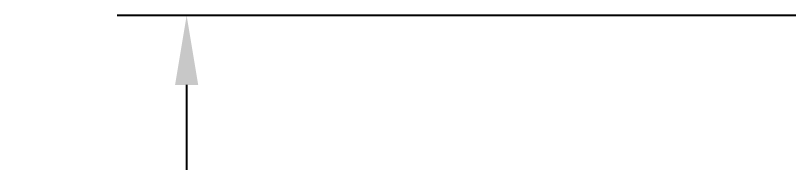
# Model space of a CAD drawing. Header units: inches. Extents: x -1574 to 492, y -294 to 234.
# Drawn here: x 196.99 to 217, y 58.92 to 62.73 of the extents above; entities that cross this region are included whole.
import ezdxf

# ---------------------------------------------------------------- set-up
doc = ezdxf.new("R2010")
doc.units = ezdxf.units.IN
doc.header["$MEASUREMENT"] = 0
doc.layers.add('DIMS', color=171, linetype='Continuous')
doc.styles.get("Standard").update_dxf_attribs({"font": 'ARIAL.TTF'})
doc.dimstyles.get("Standard").update_dxf_attribs({"dimtxt": 0.18, "dimasz": 0.18, "dimexe": 0.18, "dimexo": 0.0625, "dimgap": 0.09, "dimtad": 0, "dimtih": 1, "dimtoh": 1, "dimdec": 4, "dimzin": 0, "dimdsep": 46, "dimtxsty": 'Standard', "dimcen": 0.09, "dimadec": 0, "dimazin": 0, "dimtfac": 1, "dimtdec": 4, "dimtofl": 0, "dimtmove": 0, "dimatfit": 3, "dimfxl": 0, "dimtolj": 1, "dimtzin": 0, "dimarcsym": 0})

# ---------------------------------------------------------------- blocks, each defined once
blk = doc.blocks.new('*D123')
at = {"layer": 'Defpoints', "color": 0}
for p in [(220.953, 62.729), (201.417, 2.729), (217.854, 2.729)]:
    blk.add_point(p, dxfattribs=at)
at = {"layer": 'DIMS', "color": 0, "lineweight": -2}
for p, q in [((220.328, 62.729), (199.617, 62.729)), ((201.417, 60.929), (201.417, 34.548)), ((201.417, 4.529), (201.417, 30.91)), ((217.229, 2.729), (199.617, 2.729))]:
    blk.add_line(p, q, dxfattribs=at)
at = {"layer": 'DIMS', "color": 0}
for points in [[(201.117, 60.929), (201.717, 60.929), (201.417, 62.729)], [(201.117, 4.529), (201.717, 4.529), (201.417, 2.729)]]:
    blk.add_solid(points, dxfattribs=at)
at = {"layer": 'DIMS', "color": 0, "insert": (201.417, 32.729), "char_height": 1.8, "attachment_point": 5}
blk.add_mtext('\\A1;60.0000', dxfattribs=at)

msp = doc.modelspace()

# ---------------------------------------------------------------- dimensions: what is measured, and where the dimension line sits
at = {"layer": 'DIMS'}
dim = msp.add_linear_dim(base=(201.41654, 2.72858), p1=(220.95306, 62.72858), p2=(217.85439, 2.72858), angle=90, dimstyle='Standard', override={"dimscale": 10}, dxfattribs=at)
dim.commit()
dim.dimension.update_dxf_attribs({"geometry": '*D123', "text_midpoint": (201.41654, 32.72858)})

doc.saveas('drawing.dxf')
